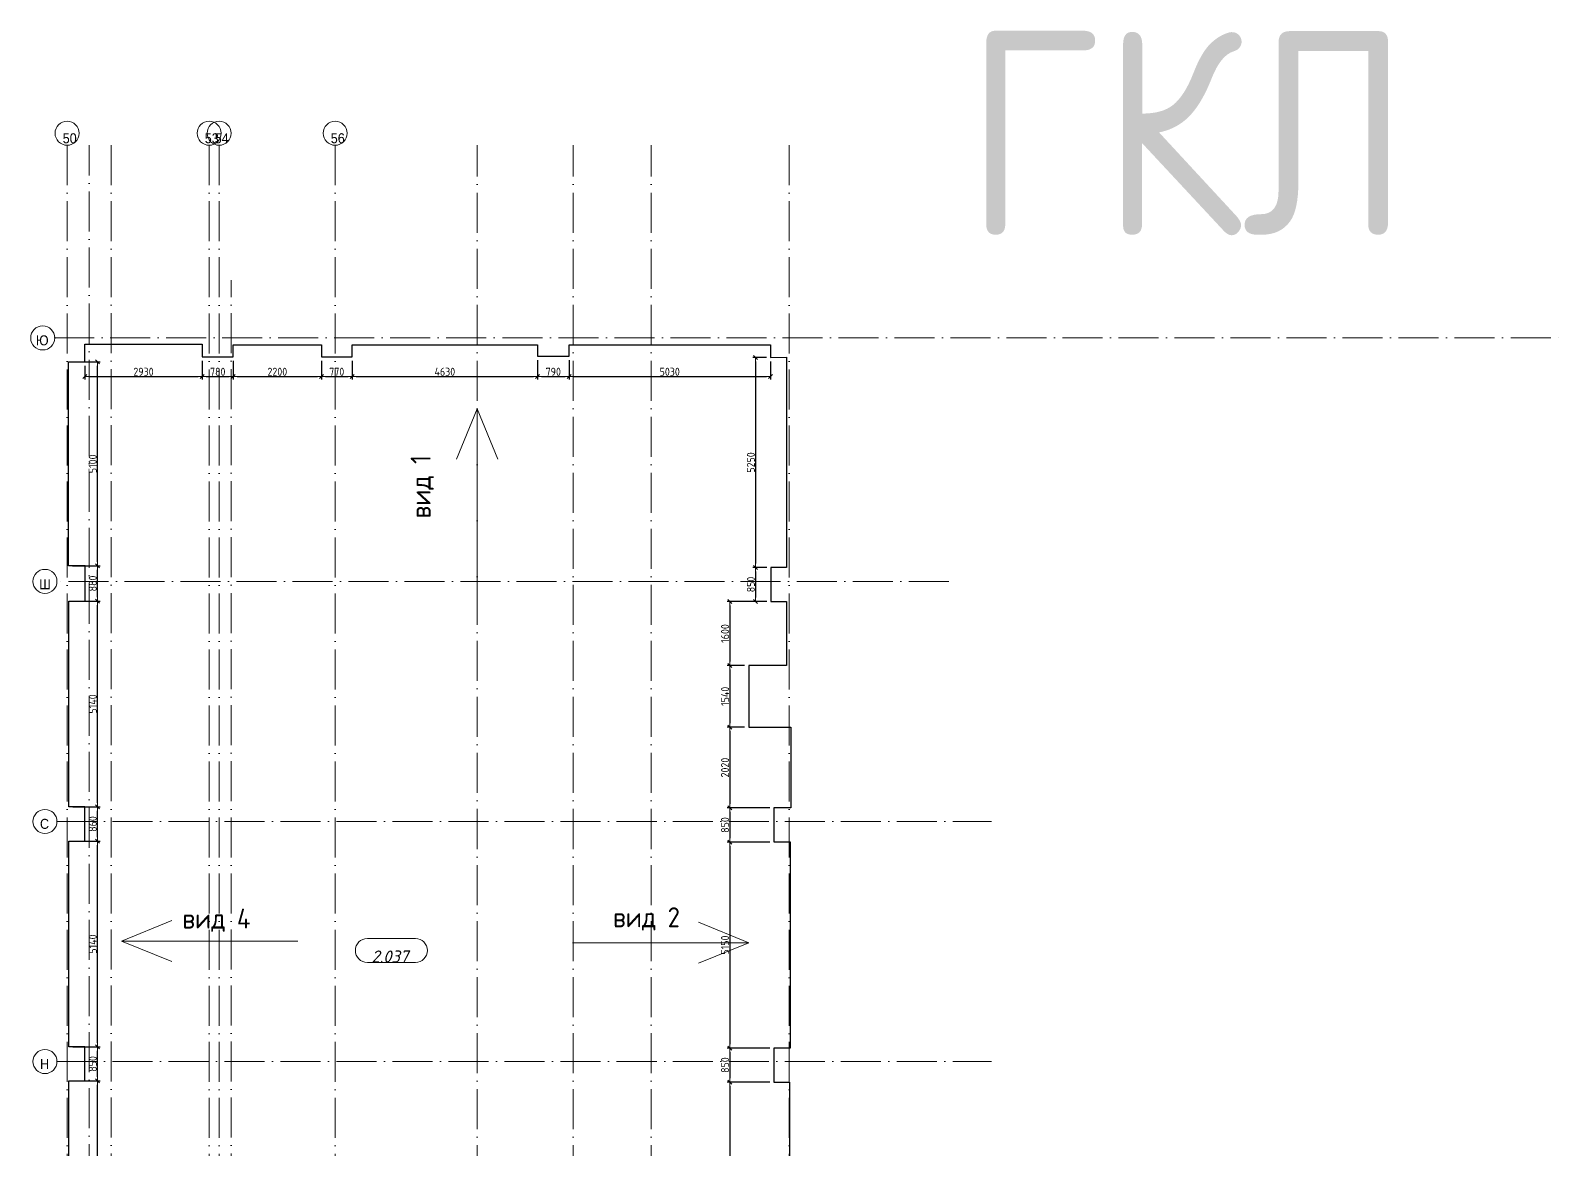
# Model space of a CAD drawing. Header units: millimetres. Extents: x 209 to 1046824, y -77613 to 504101.
# Drawn here: x 20436 to 58792, y 62082 to 90034 of the extents above; entities that cross this region are included whole.
import ezdxf

# ---------------------------------------------------------------- set-up
doc = ezdxf.new("R2010")
doc.units = ezdxf.units.MM
doc.linetypes.add('50_200_ШТРИХ_1Т_ш5_п1_п1_', pattern=[1400, 1000, -200, 0, -200])
for name, color, linetype, lineweight, true_color in [('A-AREA-IDEN-1', 7, 'Continuous', 9, 0xaaaaaa), ('Оси-1', 7, 'Continuous', 20, 0xaaaaaa), ('Оси-2', 7, 'Continuous', 9, 0xaaaaaa), ('Оси-3', 7, '50_200_ШТРИХ_1Т_ш5_п1_п1_', 9, 0xaaaaaa)]:
    doc.layers.add(name, color=color, linetype=linetype, lineweight=lineweight, true_color=true_color)
doc.layers.add('Основные линии', color=7, linetype='Continuous', lineweight=30)
doc.layers.add('Размеры', color=7, linetype='Continuous', lineweight=15)
doc.styles.add('Arial', font='arial.ttf', dxfattribs={"width": 0.9, "height": 500})
doc.styles.add('ISOCPEUR_I', font='isocpeui.ttf', dxfattribs={"height": 300})
doc.styles.add('СПДС', font='isocpeur.ttf', dxfattribs={"width": 0.9})
doc.dimstyles.new('Размера А3', dxfattribs={"dimtxt": 200, "dimasz": 100, "dimexe": 70, "dimexo": 100, "dimgap": 20, "dimtad": 1, "dimdec": 0, "dimrnd": 10, "dimzin": 0, "dimdsep": 46, "dimtxsty": 'СПДС', "dimblk": 'ARROWHEAD_6', "dimcen": 1, "dimclrd": 256, "dimclre": 256, "dimclrt": 256, "dimazin": 0, "dimtfac": 1, "dimtdec": 0, "dimtmove": 2, "dimatfit": 3, "dimfxl": 1, "dimtolj": 1, "dimtzin": 0, "dimarcsym": 0})

# ---------------------------------------------------------------- blocks, each defined once
blk = doc.blocks.new('Ось сетки - Круг_Ø6_00__ISO-2_5_0_9K_-17386508-АИ_План этажа Радиаторы_2')
at = {"layer": 'Оси-1'}
blk.add_circle((0, 0), 3, dxfattribs=at)
blk = doc.blocks.new('AAR_СКБ_Марка_помещения_1_5 ммп - Номер-27962133-АИ_План этажа Радиаторы_2')
at = {"layer": 'A-AREA-IDEN-1'}
for p, q in [((-2.99, 3), (3.01, 3)), ((-2.99, 0), (3.01, 0))]:
    blk.add_line(p, q, dxfattribs=at)
for centre, start, end in [((-2.99, 1.5), 90, 270), ((3.01, 1.5), 270, 90)]:
    blk.add_arc(centre, 1.5, start, end, dxfattribs=at)
blk = doc.blocks.new('ARROWHEAD_6')
at = {"color": 0, "linetype": 'Continuous'}
for p, q in [((0, 0), (-1, 0)), ((-0.5, -0.5), (0.5, 0.5))]:
    blk.add_line(p, q, dxfattribs=at)
blk = doc.blocks.new('*D555')
at = {"layer": 'Defpoints', "color": 0, "transparency": 16777216}
for p in [(21391, 63791), (22107, 63791), (21391, 58641)]:
    blk.add_point(p, dxfattribs=at)
at = {"layer": 'Размеры', "lineweight": -2, "transparency": 16777216}
for p, q in [((21491, 63791), (22177, 63791)), ((22107, 58741), (22107, 63691)), ((21491, 58641), (22177, 58641))]:
    blk.add_line(p, q, dxfattribs=at)
at = {"layer": 'Размеры', "lineweight": -2, "transparency": 16777216, "xscale": 100, "yscale": 100, "zscale": 100}
for p, rotation in [((22107, 63791), 90), ((22107, 58641), 270)]:
    blk.add_blockref('ARROWHEAD_6', p, dxfattribs=dict(at, rotation=rotation))
at = {"layer": 'Размеры', "transparency": 16777216, "insert": (21987, 61216), "char_height": 200, "attachment_point": 5, "rotation": 90, "style": 'СПДС'}
blk.add_mtext('\\A1;5150', dxfattribs=at)
blk = doc.blocks.new('*D556')
at = {"layer": 'Defpoints', "color": 0, "transparency": 16777216}
for p in [(21791, 64641), (22107, 64641), (21791, 63791)]:
    blk.add_point(p, dxfattribs=at)
at = {"layer": 'Размеры', "lineweight": -2, "transparency": 16777216}
for p, q in [((21891, 64641), (22177, 64641)), ((22107, 63891), (22107, 64541)), ((21891, 63791), (22177, 63791))]:
    blk.add_line(p, q, dxfattribs=at)
at = {"layer": 'Размеры', "lineweight": -2, "transparency": 16777216, "xscale": 100, "yscale": 100, "zscale": 100}
for p, rotation in [((22107, 64641), 90), ((22107, 63791), 270)]:
    blk.add_blockref('ARROWHEAD_6', p, dxfattribs=dict(at, rotation=rotation))
at = {"layer": 'Размеры', "transparency": 16777216, "insert": (21987, 64216), "char_height": 200, "attachment_point": 5, "rotation": 90, "style": 'СПДС'}
blk.add_mtext('\\A1;850', dxfattribs=at)
blk = doc.blocks.new('*D557')
at = {"layer": 'Defpoints', "color": 0, "transparency": 16777216}
for p in [(21391, 69781), (22107, 69781), (21391, 64641)]:
    blk.add_point(p, dxfattribs=at)
at = {"layer": 'Размеры', "lineweight": -2, "transparency": 16777216}
for p, q in [((21491, 69781), (22177, 69781)), ((22107, 64741), (22107, 69681)), ((21491, 64641), (22177, 64641))]:
    blk.add_line(p, q, dxfattribs=at)
at = {"layer": 'Размеры', "lineweight": -2, "transparency": 16777216, "xscale": 100, "yscale": 100, "zscale": 100}
for p, rotation in [((22107, 69781), 90), ((22107, 64641), 270)]:
    blk.add_blockref('ARROWHEAD_6', p, dxfattribs=dict(at, rotation=rotation))
at = {"layer": 'Размеры', "transparency": 16777216, "insert": (21987, 67211), "char_height": 200, "attachment_point": 5, "rotation": 90, "style": 'СПДС'}
blk.add_mtext('\\A1;5140', dxfattribs=at)
blk = doc.blocks.new('*D538')
at = {"layer": 'Defpoints', "color": 0, "transparency": 16777216}
for p in [(21791, 70641), (22107, 70641), (21791, 69781)]:
    blk.add_point(p, dxfattribs=at)
at = {"layer": 'Размеры', "lineweight": -2, "transparency": 16777216}
for p, q in [((21891, 70641), (22177, 70641)), ((22107, 69881), (22107, 70541)), ((21891, 69781), (22177, 69781))]:
    blk.add_line(p, q, dxfattribs=at)
at = {"layer": 'Размеры', "lineweight": -2, "transparency": 16777216, "xscale": 100, "yscale": 100, "zscale": 100}
for p, rotation in [((22107, 70641), 90), ((22107, 69781), 270)]:
    blk.add_blockref('ARROWHEAD_6', p, dxfattribs=dict(at, rotation=rotation))
at = {"layer": 'Размеры', "transparency": 16777216, "insert": (21987, 70211), "char_height": 200, "attachment_point": 5, "rotation": 90, "style": 'СПДС'}
blk.add_mtext('\\A1;860', dxfattribs=at)
blk = doc.blocks.new('*D539')
at = {"layer": 'Defpoints', "color": 0, "transparency": 16777216}
for p in [(21391, 75781), (22107, 75781), (21391, 70641)]:
    blk.add_point(p, dxfattribs=at)
at = {"layer": 'Размеры', "lineweight": -2, "transparency": 16777216}
for p, q in [((21491, 75781), (22177, 75781)), ((22107, 70741), (22107, 75681)), ((21491, 70641), (22177, 70641))]:
    blk.add_line(p, q, dxfattribs=at)
at = {"layer": 'Размеры', "lineweight": -2, "transparency": 16777216, "xscale": 100, "yscale": 100, "zscale": 100}
for p, rotation in [((22107, 75781), 90), ((22107, 70641), 270)]:
    blk.add_blockref('ARROWHEAD_6', p, dxfattribs=dict(at, rotation=rotation))
at = {"layer": 'Размеры', "transparency": 16777216, "insert": (21987, 73211), "char_height": 200, "attachment_point": 5, "rotation": 90, "style": 'СПДС'}
blk.add_mtext('\\A1;5140', dxfattribs=at)
blk = doc.blocks.new('*D540')
at = {"layer": 'Defpoints', "color": 0, "transparency": 16777216}
for p in [(21801, 76661), (22107, 76661), (21801, 75781)]:
    blk.add_point(p, dxfattribs=at)
at = {"layer": 'Размеры', "lineweight": -2, "transparency": 16777216}
for p, q in [((21901, 76661), (22177, 76661)), ((22107, 75881), (22107, 76561)), ((21901, 75781), (22177, 75781))]:
    blk.add_line(p, q, dxfattribs=at)
at = {"layer": 'Размеры', "lineweight": -2, "transparency": 16777216, "xscale": 100, "yscale": 100, "zscale": 100}
for p, rotation in [((22107, 76661), 90), ((22107, 75781), 270)]:
    blk.add_blockref('ARROWHEAD_6', p, dxfattribs=dict(at, rotation=rotation))
at = {"layer": 'Размеры', "transparency": 16777216, "insert": (21987, 76221), "char_height": 200, "attachment_point": 5, "rotation": 90, "style": 'СПДС'}
blk.add_mtext('\\A1;880', dxfattribs=at)
blk = doc.blocks.new('*D541')
at = {"layer": 'Defpoints', "color": 0, "transparency": 16777216}
for p in [(21381, 81761), (22107, 81761), (21381, 76661)]:
    blk.add_point(p, dxfattribs=at)
at = {"layer": 'Размеры', "lineweight": -2, "transparency": 16777216}
for p, q in [((21481, 81761), (22177, 81761)), ((22107, 76761), (22107, 81661)), ((21481, 76661), (22177, 76661))]:
    blk.add_line(p, q, dxfattribs=at)
at = {"layer": 'Размеры', "lineweight": -2, "transparency": 16777216, "xscale": 100, "yscale": 100, "zscale": 100}
for p, rotation in [((22107, 81761), 90), ((22107, 76661), 270)]:
    blk.add_blockref('ARROWHEAD_6', p, dxfattribs=dict(at, rotation=rotation))
at = {"layer": 'Размеры', "transparency": 16777216, "insert": (21987, 79211), "char_height": 200, "attachment_point": 5, "rotation": 90, "style": 'СПДС'}
blk.add_mtext('\\A1;5100', dxfattribs=at)
blk = doc.blocks.new('*D542')
at = {"layer": 'Defpoints', "color": 0, "transparency": 16777216}
for p in [(21791, 81761), (24721, 81881), (24721, 81392)]:
    blk.add_point(p, dxfattribs=at)
at = {"layer": 'Размеры', "lineweight": -2, "transparency": 16777216}
for p, q in [((24721, 81781), (24721, 81322)), ((21791, 81661), (21791, 81322)), ((21891, 81392), (24621, 81392))]:
    blk.add_line(p, q, dxfattribs=at)
at = {"layer": 'Размеры', "lineweight": -2, "transparency": 16777216, "xscale": 100, "yscale": 100, "zscale": 100, "rotation": 180}
blk.add_blockref('ARROWHEAD_6', (21791, 81392), dxfattribs=at)
at = {"layer": 'Размеры', "lineweight": -2, "transparency": 16777216, "xscale": 100, "yscale": 100, "zscale": 100}
blk.add_blockref('ARROWHEAD_6', (24721, 81392), dxfattribs=at)
at = {"layer": 'Размеры', "transparency": 16777216, "insert": (23256, 81512), "char_height": 200, "attachment_point": 5, "style": 'СПДС'}
blk.add_mtext('\\A1;2930', dxfattribs=at)
blk = doc.blocks.new('*D528')
at = {"layer": 'Defpoints', "color": 0, "transparency": 16777216}
for p in [(24721, 81881), (25501, 81881), (25501, 81392)]:
    blk.add_point(p, dxfattribs=at)
at = {"layer": 'Размеры', "lineweight": -2, "transparency": 16777216}
for p, q in [((24721, 81781), (24721, 81322)), ((25501, 81781), (25501, 81322)), ((24821, 81392), (25401, 81392))]:
    blk.add_line(p, q, dxfattribs=at)
at = {"layer": 'Размеры', "lineweight": -2, "transparency": 16777216, "xscale": 100, "yscale": 100, "zscale": 100, "rotation": 180}
blk.add_blockref('ARROWHEAD_6', (24721, 81392), dxfattribs=at)
at = {"layer": 'Размеры', "lineweight": -2, "transparency": 16777216, "xscale": 100, "yscale": 100, "zscale": 100}
blk.add_blockref('ARROWHEAD_6', (25501, 81392), dxfattribs=at)
at = {"layer": 'Размеры', "transparency": 16777216, "insert": (25111, 81512), "char_height": 200, "attachment_point": 5, "style": 'СПДС'}
blk.add_mtext('\\A1;780', dxfattribs=at)
blk = doc.blocks.new('*D529')
at = {"layer": 'Defpoints', "color": 0, "transparency": 16777216}
for p in [(25501, 81881), (27701, 81881), (27701, 81392)]:
    blk.add_point(p, dxfattribs=at)
at = {"layer": 'Размеры', "lineweight": -2, "transparency": 16777216}
for p, q in [((25501, 81781), (25501, 81322)), ((27701, 81781), (27701, 81322)), ((25601, 81392), (27601, 81392))]:
    blk.add_line(p, q, dxfattribs=at)
at = {"layer": 'Размеры', "lineweight": -2, "transparency": 16777216, "xscale": 100, "yscale": 100, "zscale": 100, "rotation": 180}
blk.add_blockref('ARROWHEAD_6', (25501, 81392), dxfattribs=at)
at = {"layer": 'Размеры', "lineweight": -2, "transparency": 16777216, "xscale": 100, "yscale": 100, "zscale": 100}
blk.add_blockref('ARROWHEAD_6', (27701, 81392), dxfattribs=at)
at = {"layer": 'Размеры', "transparency": 16777216, "insert": (26601, 81512), "char_height": 200, "attachment_point": 5, "style": 'СПДС'}
blk.add_mtext('\\A1;2200', dxfattribs=at)
blk = doc.blocks.new('*D530')
at = {"layer": 'Defpoints', "color": 0, "transparency": 16777216}
for p in [(28471, 81881), (27701, 81392), (28471, 81392)]:
    blk.add_point(p, dxfattribs=at)
at = {"layer": 'Размеры', "lineweight": -2, "transparency": 16777216}
for p, q in [((28471, 81781), (28471, 81322)), ((27701, 81492), (27701, 81462)), ((27801, 81392), (28371, 81392))]:
    blk.add_line(p, q, dxfattribs=at)
at = {"layer": 'Размеры', "lineweight": -2, "transparency": 16777216, "xscale": 100, "yscale": 100, "zscale": 100, "rotation": 180}
blk.add_blockref('ARROWHEAD_6', (27701, 81392), dxfattribs=at)
at = {"layer": 'Размеры', "lineweight": -2, "transparency": 16777216, "xscale": 100, "yscale": 100, "zscale": 100}
blk.add_blockref('ARROWHEAD_6', (28471, 81392), dxfattribs=at)
at = {"layer": 'Размеры', "transparency": 16777216, "insert": (28086, 81512), "char_height": 200, "attachment_point": 5, "style": 'СПДС'}
blk.add_mtext('\\A1;770', dxfattribs=at)
blk = doc.blocks.new('*D531')
at = {"layer": 'Defpoints', "color": 0, "transparency": 16777216}
for p in [(28471, 81881), (33105, 81905), (33105, 81392)]:
    blk.add_point(p, dxfattribs=at)
at = {"layer": 'Размеры', "lineweight": -2, "transparency": 16777216}
for p, q in [((28471, 81781), (28471, 81322)), ((33105, 81805), (33105, 81322)), ((28571, 81392), (33005, 81392))]:
    blk.add_line(p, q, dxfattribs=at)
at = {"layer": 'Размеры', "lineweight": -2, "transparency": 16777216, "xscale": 100, "yscale": 100, "zscale": 100, "rotation": 180}
blk.add_blockref('ARROWHEAD_6', (28471, 81392), dxfattribs=at)
at = {"layer": 'Размеры', "lineweight": -2, "transparency": 16777216, "xscale": 100, "yscale": 100, "zscale": 100}
blk.add_blockref('ARROWHEAD_6', (33105, 81392), dxfattribs=at)
at = {"layer": 'Размеры', "transparency": 16777216, "insert": (30788, 81512), "char_height": 200, "attachment_point": 5, "style": 'СПДС'}
blk.add_mtext('\\A1;4630', dxfattribs=at)
blk = doc.blocks.new('*D532')
at = {"layer": 'Defpoints', "color": 0, "transparency": 16777216}
for p in [(33105, 81905), (33891, 81905), (33891, 81392)]:
    blk.add_point(p, dxfattribs=at)
at = {"layer": 'Размеры', "lineweight": -2, "transparency": 16777216}
for p, q in [((33105, 81805), (33105, 81322)), ((33891, 81805), (33891, 81322)), ((33205, 81392), (33791, 81392))]:
    blk.add_line(p, q, dxfattribs=at)
at = {"layer": 'Размеры', "lineweight": -2, "transparency": 16777216, "xscale": 100, "yscale": 100, "zscale": 100, "rotation": 180}
blk.add_blockref('ARROWHEAD_6', (33105, 81392), dxfattribs=at)
at = {"layer": 'Размеры', "lineweight": -2, "transparency": 16777216, "xscale": 100, "yscale": 100, "zscale": 100}
blk.add_blockref('ARROWHEAD_6', (33891, 81392), dxfattribs=at)
at = {"layer": 'Размеры', "transparency": 16777216, "insert": (33498, 81512), "char_height": 200, "attachment_point": 5, "style": 'СПДС'}
blk.add_mtext('\\A1;790', dxfattribs=at)
blk = doc.blocks.new('*D548')
at = {"layer": 'Defpoints', "color": 0, "transparency": 16777216}
for p in [(33891, 81905), (38925, 81871), (38925, 81392)]:
    blk.add_point(p, dxfattribs=at)
at = {"layer": 'Размеры', "lineweight": -2, "transparency": 16777216}
for p, q in [((33891, 81805), (33891, 81322)), ((38925, 81771), (38925, 81322)), ((33991, 81392), (38825, 81392))]:
    blk.add_line(p, q, dxfattribs=at)
at = {"layer": 'Размеры', "lineweight": -2, "transparency": 16777216, "xscale": 100, "yscale": 100, "zscale": 100, "rotation": 180}
blk.add_blockref('ARROWHEAD_6', (33891, 81392), dxfattribs=at)
at = {"layer": 'Размеры', "lineweight": -2, "transparency": 16777216, "xscale": 100, "yscale": 100, "zscale": 100}
blk.add_blockref('ARROWHEAD_6', (38925, 81392), dxfattribs=at)
at = {"layer": 'Размеры', "transparency": 16777216, "insert": (36408, 81512), "char_height": 200, "attachment_point": 5, "style": 'СПДС'}
blk.add_mtext('\\A1;5030', dxfattribs=at)
blk = doc.blocks.new('*D549')
at = {"layer": 'Defpoints', "color": 0, "transparency": 16777216}
for p in [(38925, 81871), (38556, 76621), (38931, 76621)]:
    blk.add_point(p, dxfattribs=at)
at = {"layer": 'Размеры', "lineweight": -2, "transparency": 16777216}
for p, q in [((38825, 81871), (38486, 81871)), ((38556, 81771), (38556, 76721)), ((38831, 76621), (38486, 76621))]:
    blk.add_line(p, q, dxfattribs=at)
at = {"layer": 'Размеры', "lineweight": -2, "transparency": 16777216, "xscale": 100, "yscale": 100, "zscale": 100}
for p, rotation in [((38556, 81871), 90), ((38556, 76621), 270)]:
    blk.add_blockref('ARROWHEAD_6', p, dxfattribs=dict(at, rotation=rotation))
at = {"layer": 'Размеры', "transparency": 16777216, "insert": (38436, 79246), "char_height": 200, "attachment_point": 5, "rotation": 90, "style": 'СПДС'}
blk.add_mtext('\\A1;5250', dxfattribs=at)
blk = doc.blocks.new('*D550')
at = {"layer": 'Defpoints', "color": 0, "transparency": 16777216}
for p in [(38931, 76621), (38556, 75771), (38931, 75771)]:
    blk.add_point(p, dxfattribs=at)
at = {"layer": 'Размеры', "lineweight": -2, "transparency": 16777216}
for p, q in [((38831, 76621), (38486, 76621)), ((38556, 76521), (38556, 75871)), ((38831, 75771), (38486, 75771))]:
    blk.add_line(p, q, dxfattribs=at)
at = {"layer": 'Размеры', "lineweight": -2, "transparency": 16777216, "xscale": 100, "yscale": 100, "zscale": 100}
for p, rotation in [((38556, 76621), 90), ((38556, 75771), 270)]:
    blk.add_blockref('ARROWHEAD_6', p, dxfattribs=dict(at, rotation=rotation))
at = {"layer": 'Размеры', "transparency": 16777216, "insert": (38436, 76196), "char_height": 200, "attachment_point": 5, "rotation": 90, "style": 'СПДС'}
blk.add_mtext('\\A1;850', dxfattribs=at)
blk = doc.blocks.new('*D551')
at = {"layer": 'Defpoints', "color": 0, "transparency": 16777216}
for p in [(38931, 75771), (37911, 74171), (38381, 74171)]:
    blk.add_point(p, dxfattribs=at)
at = {"layer": 'Размеры', "lineweight": -2, "transparency": 16777216}
for p, q in [((38831, 75771), (37841, 75771)), ((37911, 75671), (37911, 74271)), ((38281, 74171), (37841, 74171))]:
    blk.add_line(p, q, dxfattribs=at)
at = {"layer": 'Размеры', "lineweight": -2, "transparency": 16777216, "xscale": 100, "yscale": 100, "zscale": 100}
for p, rotation in [((37911, 75771), 90), ((37911, 74171), 270)]:
    blk.add_blockref('ARROWHEAD_6', p, dxfattribs=dict(at, rotation=rotation))
at = {"layer": 'Размеры', "transparency": 16777216, "insert": (37791, 74971), "char_height": 200, "attachment_point": 5, "rotation": 90, "style": 'СПДС'}
blk.add_mtext('\\A1;1600', dxfattribs=at)
blk = doc.blocks.new('*D552')
at = {"layer": 'Defpoints', "color": 0, "transparency": 16777216}
for p in [(38381, 74171), (37911, 72631), (38381, 72631)]:
    blk.add_point(p, dxfattribs=at)
at = {"layer": 'Размеры', "lineweight": -2, "transparency": 16777216}
for p, q in [((38281, 74171), (37841, 74171)), ((37911, 74071), (37911, 72731)), ((38281, 72631), (37841, 72631))]:
    blk.add_line(p, q, dxfattribs=at)
at = {"layer": 'Размеры', "lineweight": -2, "transparency": 16777216, "xscale": 100, "yscale": 100, "zscale": 100}
for p, rotation in [((37911, 74171), 90), ((37911, 72631), 270)]:
    blk.add_blockref('ARROWHEAD_6', p, dxfattribs=dict(at, rotation=rotation))
at = {"layer": 'Размеры', "transparency": 16777216, "insert": (37791, 73401), "char_height": 200, "attachment_point": 5, "rotation": 90, "style": 'СПДС'}
blk.add_mtext('\\A1;1540', dxfattribs=at)
blk = doc.blocks.new('*D533')
at = {"layer": 'Defpoints', "color": 0, "transparency": 16777216}
for p in [(38381, 72631), (37911, 70611), (39011, 70611)]:
    blk.add_point(p, dxfattribs=at)
at = {"layer": 'Размеры', "lineweight": -2, "transparency": 16777216}
for p, q in [((38281, 72631), (37841, 72631)), ((37911, 72531), (37911, 70711)), ((38911, 70611), (37841, 70611))]:
    blk.add_line(p, q, dxfattribs=at)
at = {"layer": 'Размеры', "lineweight": -2, "transparency": 16777216, "xscale": 100, "yscale": 100, "zscale": 100}
for p, rotation in [((37911, 72631), 90), ((37911, 70611), 270)]:
    blk.add_blockref('ARROWHEAD_6', p, dxfattribs=dict(at, rotation=rotation))
at = {"layer": 'Размеры', "transparency": 16777216, "insert": (37791, 71621), "char_height": 200, "attachment_point": 5, "rotation": 90, "style": 'СПДС'}
blk.add_mtext('\\A1;2020', dxfattribs=at)
blk = doc.blocks.new('*D534')
at = {"layer": 'Defpoints', "color": 0, "transparency": 16777216}
for p in [(39011, 70611), (37911, 69761), (39011, 69761)]:
    blk.add_point(p, dxfattribs=at)
at = {"layer": 'Размеры', "lineweight": -2, "transparency": 16777216}
for p, q in [((38911, 70611), (37841, 70611)), ((37911, 70511), (37911, 69861)), ((38911, 69761), (37841, 69761))]:
    blk.add_line(p, q, dxfattribs=at)
at = {"layer": 'Размеры', "lineweight": -2, "transparency": 16777216, "xscale": 100, "yscale": 100, "zscale": 100}
for p, rotation in [((37911, 70611), 90), ((37911, 69761), 270)]:
    blk.add_blockref('ARROWHEAD_6', p, dxfattribs=dict(at, rotation=rotation))
at = {"layer": 'Размеры', "transparency": 16777216, "insert": (37791, 70186), "char_height": 200, "attachment_point": 5, "rotation": 90, "style": 'СПДС'}
blk.add_mtext('\\A1;850', dxfattribs=at)
blk = doc.blocks.new('*D535')
at = {"layer": 'Defpoints', "color": 0, "transparency": 16777216}
for p in [(39011, 69761), (37911, 64611), (39011, 64611)]:
    blk.add_point(p, dxfattribs=at)
at = {"layer": 'Размеры', "lineweight": -2, "transparency": 16777216}
for p, q in [((38911, 69761), (37841, 69761)), ((37911, 69661), (37911, 64711)), ((38911, 64611), (37841, 64611))]:
    blk.add_line(p, q, dxfattribs=at)
at = {"layer": 'Размеры', "lineweight": -2, "transparency": 16777216, "xscale": 100, "yscale": 100, "zscale": 100}
for p, rotation in [((37911, 69761), 90), ((37911, 64611), 270)]:
    blk.add_blockref('ARROWHEAD_6', p, dxfattribs=dict(at, rotation=rotation))
at = {"layer": 'Размеры', "transparency": 16777216, "insert": (37791, 67186), "char_height": 200, "attachment_point": 5, "rotation": 90, "style": 'СПДС'}
blk.add_mtext('\\A1;5150', dxfattribs=at)
blk = doc.blocks.new('*D536')
at = {"layer": 'Defpoints', "color": 0, "transparency": 16777216}
for p in [(39011, 64611), (37911, 63761), (39011, 63761)]:
    blk.add_point(p, dxfattribs=at)
at = {"layer": 'Размеры', "lineweight": -2, "transparency": 16777216}
for p, q in [((38911, 64611), (37841, 64611)), ((37911, 64511), (37911, 63861)), ((38911, 63761), (37841, 63761))]:
    blk.add_line(p, q, dxfattribs=at)
at = {"layer": 'Размеры', "lineweight": -2, "transparency": 16777216, "xscale": 100, "yscale": 100, "zscale": 100}
for p, rotation in [((37911, 64611), 90), ((37911, 63761), 270)]:
    blk.add_blockref('ARROWHEAD_6', p, dxfattribs=dict(at, rotation=rotation))
at = {"layer": 'Размеры', "transparency": 16777216, "insert": (37791, 64186), "char_height": 200, "attachment_point": 5, "rotation": 90, "style": 'СПДС'}
blk.add_mtext('\\A1;850', dxfattribs=at)
blk = doc.blocks.new('*D537')
at = {"layer": 'Defpoints', "color": 0, "transparency": 16777216}
for p in [(39011, 63761), (37911, 58641), (39021, 58641)]:
    blk.add_point(p, dxfattribs=at)
at = {"layer": 'Размеры', "lineweight": -2, "transparency": 16777216}
for p, q in [((38911, 63761), (37841, 63761)), ((37911, 63661), (37911, 58741)), ((38921, 58641), (37841, 58641))]:
    blk.add_line(p, q, dxfattribs=at)
at = {"layer": 'Размеры', "lineweight": -2, "transparency": 16777216, "xscale": 100, "yscale": 100, "zscale": 100}
for p, rotation in [((37911, 63761), 90), ((37911, 58641), 270)]:
    blk.add_blockref('ARROWHEAD_6', p, dxfattribs=dict(at, rotation=rotation))
at = {"layer": 'Размеры', "transparency": 16777216, "insert": (37791, 61201), "char_height": 200, "attachment_point": 5, "rotation": 90, "style": 'СПДС'}
blk.add_mtext('\\A1;5120', dxfattribs=at)

msp = doc.modelspace()

# ---------------------------------------------------------------- linework, layer by layer
at = {"layer": 'Оси-3'}
for p, q in [((21346.1, 87171.7), (21346.1, 51175.9)), ((21896.1, 50011.3), (21896.1, 87171.7)), ((22446.1, 51175.9), (22446.1, 87171.7)), ((24896.1, 87171.7), (24896.1, 50856.4)), ((25146.1, 87171.7), (25146.1, 50856.4)), ((28046.1, 87171.7), (28046.1, 48404.3)), ((31596.1, 48584.3), (31596.1, 87171.7)), ((33996.1, 48584.3), (33996.1, 87171.7)), ((35946.1, 48584.3), (35946.1, 87171.7)), ((39396.1, 87171.7), (39396.1, 48584.3)), ((25446.1, 51175.9), (25446.1, 83804.1)), ((21023.6, 82356.4), (58791.7, 82356.4)), ((43381, 76274.3), (21080.8, 76274.3)), ((21080.8, 70274.3), (44449.8, 70274.3)), ((21080.8, 64274.3), (44449.8, 64274.3))]:
    msp.add_line(p, q, dxfattribs=at)
at = {"layer": 'Основные линии', "color": 18, "true_color": 0x000000}
for p, q in [((21791.1, 81761.4), (21791.1, 82201.4)), ((21791.1, 82201.4), (24721.1, 82201.4)), ((24721.1, 82201.4), (24721.1, 81881.4)), ((25501.1, 81881.4), (25501.1, 82181.4)), ((25501.1, 82181.4), (27701.1, 82181.4)), ((27701.1, 82181.4), (27701.1, 81881.4)), ((28471.1, 81881.4), (28471.1, 82181.4)), ((28471.1, 82181.4), (33105.1, 82181.4)), ((33891.1, 82181.4), (38925.1, 82181.4)), ((38925.1, 82181.4), (38925.1, 81871.4)), ((21381.1, 76661.4), (21381.1, 81761.4)), ((21381.1, 81761.4), (21791.1, 81761.4)), ((24721.1, 81881.4), (25501.1, 81881.4)), ((27701.1, 81881.4), (28471.1, 81881.4)), ((33105.1, 81905.4), (33891.1, 81905.4)), ((38925.1, 81871.4), (39325.1, 81873.6)), ((39325.1, 81873.6), (39325.1, 76621.4)), ((21801.1, 76661.4), (21381.1, 76661.4)), ((21801.1, 75781.4), (21801.1, 76661.4)), ((39325.1, 76621.4), (38931.1, 76621.4)), ((38931.1, 76621.4), (38931.1, 75771.4)), ((21391.1, 70641.4), (21391.1, 75781.4)), ((21391.1, 75781.4), (21801.1, 75781.4)), ((38931.1, 75771.4), (39325.1, 75771.4)), ((39325.1, 75771.4), (39325.1, 74171.4)), ((39325.1, 74171.4), (38381.1, 74171.4)), ((38381.1, 74171.4), (38381.1, 72631.4)), ((38381.1, 72631.4), (39431.1, 72631.4)), ((39431.1, 72631.4), (39431.1, 70611.4)), ((21791.1, 70641.4), (21391.1, 70641.4)), ((21791.1, 69781.4), (21791.1, 70641.4)), ((39431.1, 70611.4), (39011.1, 70611.4)), ((39011.1, 70611.4), (39011.1, 69761.4)), ((21391.1, 64641.4), (21391.1, 69781.4)), ((21391.1, 69781.4), (21791.1, 69781.4)), ((39011.1, 69761.4), (39421.1, 69761.4)), ((21791.1, 64641.4), (21391.1, 64641.4)), ((21791.1, 63791.4), (21791.1, 64641.4)), ((21391.1, 63641.4), (21391.1, 63791.4)), ((21391.1, 63791.4), (21791.1, 63791.4)), ((21391.1, 58641.4), (21391.1, 63641.4))]:
    msp.add_line(p, q, dxfattribs=at)
for points in [[(33105.1, 82181.4), (33105.1, 81905.4)], [(33891.1, 81905.4), (33891.1, 82181.4)], [(39421.1, 69761.4), (39421.1, 64611.4), (39011.1, 64611.4), (39011.1, 63761.4), (39401.1, 63761.4), (39401.1, 58641.4)]]:
    msp.add_lwpolyline(points, dxfattribs=at)
at = {"layer": 'Размеры'}
for points in [[(31596.1, 80586.8), (31082.5, 79328.2)], [(31596.1, 76176.7), (31596.1, 80586.8)], [(31596.1, 80586.8), (32109.8, 79328.2)], [(22707, 67286.9), (23965.6, 67800.5)], [(38385.1, 67245.5), (37126.5, 67759.1)], [(27117.1, 67286.9), (22707, 67286.9)], [(22707, 67286.9), (23965.6, 66773.3)], [(33975, 67245.5), (38385.1, 67245.5)], [(38385.1, 67245.5), (37126.5, 66731.9)]]:
    msp.add_lwpolyline(points, dxfattribs=at)

# ---------------------------------------------------------------- block references
at = {"layer": 'A-AREA-IDEN-1', "xscale": 199.9999999999999, "yscale": 199.9999999999999, "zscale": 199.9999999999999}
msp.add_blockref('AAR_СКБ_Марка_помещения_1_5 ммп - Номер-27962133-АИ_План этажа Радиаторы_2', (29448.7, 66751), dxfattribs=at)
at = {"layer": 'Оси-1', "xscale": 100, "yscale": 100, "zscale": 100}
for p, rotation in [((21346.1, 87471.7), 180), ((24896.1, 87471.7), 180), ((25146.1, 87471.7), 180), ((28046.1, 87471.7), 180), ((20736.5, 82356.4), 269.9999999999995), ((20793.7, 76274.3), 89.99999999999982), ((20793.7, 70274.3), 269.9999999999995), ((20793.7, 64274.3), 269.9999999999995)]:
    msp.add_blockref('Ось сетки - Круг_Ø6_00__ISO-2_5_0_9K_-17386508-АИ_План этажа Радиаторы_2', p, dxfattribs=dict(at, rotation=rotation))

# ---------------------------------------------------------------- texts
at = {"layer": 'A-AREA-IDEN-1', "insert": (29414, 66751), "char_height": 300, "width": 952, "attachment_point": 8, "line_spacing_factor": 1.139951, "style": 'ISOCPEUR_I'}
msp.add_mtext('\\pxqc,t8.46667,16.93333,25.4,33.86667,42.33333,50.8,59.26667,67.73333,76.2,84.66667,93.13333,101.6,110.06667,118.53333,127,135.46667,143.93333,152.4,160.86667,169.33333,177.8,186.26667,194.73333,203.2,211.66667,220.13333,228.6,237.06667,245.53333,254,262.46667,270.93333;{2.037}', dxfattribs=at)
at = {"layer": 'Оси-2', "char_height": 250, "attachment_point": 5, "line_spacing_factor": 0.936439, "style": 'Arial'}
for s, insert, width in [('\\pxqc,t4.572,9.144,13.716,18.288,22.86,27.432,32.004,36.576,41.148,45.72,50.292,54.864,59.436,64.008,68.58,73.152,77.724,82.296,86.868,91.44,96.012,100.584,105.156,109.728,114.3,118.872,123.444,128.016,132.588,137.16,141.732,146.304;{50}', (21411.3, 87344.5), 702), ('\\pxqc,t4.572,9.144,13.716,18.288,22.86,27.432,32.004,36.576,41.148,45.72,50.292,54.864,59.436,64.008,68.58,73.152,77.724,82.296,86.868,91.44,96.012,100.584,105.156,109.728,114.3,118.872,123.444,128.016,132.588,137.16,141.732,146.304;{53}', (24961.3, 87344.5), 702), ('\\pxqc,t4.572,9.144,13.716,18.288,22.86,27.432,32.004,36.576,41.148,45.72,50.292,54.864,59.436,64.008,68.58,73.152,77.724,82.296,86.868,91.44,96.012,100.584,105.156,109.728,114.3,118.872,123.444,128.016,132.588,137.16,141.732,146.304;{54}', (25211.3, 87344.5), 702), ('\\pxqc,t4.572,9.144,13.716,18.288,22.86,27.432,32.004,36.576,41.148,45.72,50.292,54.864,59.436,64.008,68.58,73.152,77.724,82.296,86.868,91.44,96.012,100.584,105.156,109.728,114.3,118.872,123.444,128.016,132.588,137.16,141.732,146.304;{56}', (28111.3, 87344.5), 702), ('\\pxqc,t4.572,9.144,13.716,18.288,22.86,27.432,32.004,36.576,41.148,45.72,50.292,54.864,59.436,64.008,68.58,73.152,77.724,82.296,86.868,91.44,96.012,100.584,105.156,109.728,114.3,118.872,123.444,128.016,132.588,137.16,141.732,146.304;{Ю}', (20725, 82294.7), 655.2), ('\\pxqc,t4.572,9.144,13.716,18.288,22.86,27.432,32.004,36.576,41.148,45.72,50.292,54.864,59.436,64.008,68.58,73.152,77.724,82.296,86.868,91.44,96.012,100.584,105.156,109.728,114.3,118.872,123.444,128.016,132.588,137.16,141.732,146.304;{Ш}', (20792.5, 76200.9), 595.8), ('\\pxqc,t4.572,9.144,13.716,18.288,22.86,27.432,32.004,36.576,41.148,45.72,50.292,54.864,59.436,64.008,68.58,73.152,77.724,82.296,86.868,91.44,96.012,100.584,105.156,109.728,114.3,118.872,123.444,128.016,132.588,137.16,141.732,146.304;{С}', (20782.2, 70212.5), 464.4), ('\\pxqc,t4.572,9.144,13.716,18.288,22.86,27.432,32.004,36.576,41.148,45.72,50.292,54.864,59.436,64.008,68.58,73.152,77.724,82.296,86.868,91.44,96.012,100.584,105.156,109.728,114.3,118.872,123.444,128.016,132.588,137.16,141.732,146.304;{Н}', (20782.2, 64212.5), 464.4)]:
    msp.add_mtext(s, dxfattribs=dict(at, insert=insert, width=width))
at = {"layer": 'Основные линии', "attachment_point": 1, "style": 'СПДС'}
for s, width, gutter_width, insert, char_height in [('ГКЛ', 35969.672, 25472.6, (43781.2, 90030.9), 5094.53), ('вид 4', 2769.041, 1678.4, (24228.1, 68098.1), 500), ('вид 2', 3371.815, 1678.4, (34992.6, 68130.6), 500)]:
    msp.add_mtext_dynamic_manual_height_columns(s, width=width, gutter_width=gutter_width, heights=[0], dxfattribs=dict(at, insert=insert, char_height=char_height))
at = {"layer": 'Основные линии', "insert": (29931.7, 77844.8), "char_height": 500, "attachment_point": 1, "rotation": 90, "style": 'СПДС'}
msp.add_mtext_dynamic_manual_height_columns('вид 1', width=3371.815, gutter_width=1678.4, heights=[0], dxfattribs=at)

# ---------------------------------------------------------------- dimensions: what is measured, and where the dimension line sits
at = {"layer": 'Размеры'}
for base, p1, p2, picture, middle in [((22107.4, 81761.4), (21381.1, 76661.4), (21381.1, 81761.4), '*D541', (21987.4, 79211.4)), ((38556.2, 76621.4), (38925.1, 81871.4), (38931.1, 76621.4), '*D549', (38436.2, 79246.4)), ((22107.4, 76661.4), (21801.1, 75781.4), (21801.1, 76661.4), '*D540', (21987.4, 76221.4)), ((38556.2, 75771.4), (38931.1, 76621.4), (38931.1, 75771.4), '*D550', (38436.2, 76196.4)), ((22107.4, 75781.4), (21391.1, 70641.4), (21391.1, 75781.4), '*D539', (21987.4, 73211.4)), ((37910.5, 74171.4), (38931.1, 75771.4), (38381.1, 74171.4), '*D551', (37790.5, 74971.4)), ((37910.5, 72631.4), (38381.1, 74171.4), (38381.1, 72631.4), '*D552', (37790.5, 73401.4)), ((37910.5, 70611.4), (38381.1, 72631.4), (39011.1, 70611.4), '*D533', (37790.5, 71621.4)), ((22107.4, 70641.4), (21791.1, 69781.4), (21791.1, 70641.4), '*D538', (21987.4, 70211.4)), ((37910.5, 69761.4), (39011.1, 70611.4), (39011.1, 69761.4), '*D534', (37790.5, 70186.4)), ((22107.4, 69781.4), (21391.1, 64641.4), (21391.1, 69781.4), '*D557', (21987.4, 67211.4)), ((37910.5, 64611.4), (39011.1, 69761.4), (39011.1, 64611.4), '*D535', (37790.5, 67186.4)), ((22107.4, 64641.4), (21791.1, 63791.4), (21791.1, 64641.4), '*D556', (21987.4, 64216.4)), ((37910.5, 63761.4), (39011.1, 64611.4), (39011.1, 63761.4), '*D536', (37790.5, 64186.4)), ((22107.4, 63791.4), (21391.1, 58641.4), (21391.1, 63791.4), '*D555', (21987.4, 61216.4)), ((37910.5, 58641.4), (39011.1, 63761.4), (39021.1, 58641.4), '*D537', (37790.5, 61201.4))]:
    dim = msp.add_linear_dim(base=base, p1=p1, p2=p2, angle=90, dimstyle='Размера А3', dxfattribs=at)
    dim.commit()
    dim.dimension.update_dxf_attribs({"geometry": picture, "text_midpoint": middle})
for base, p1, p2, picture, middle in [((24721.1, 81391.7), (21791.1, 81761.4), (24721.1, 81881.4), '*D542', (23256.1, 81511.7)), ((25501.1, 81391.7), (24721.1, 81881.4), (25501.1, 81881.4), '*D528', (25111.1, 81511.7)), ((27701.1, 81391.7), (25501.1, 81881.4), (27701.1, 81881.4), '*D529', (26601.1, 81511.7)), ((28471.1, 81391.7), (27701.1, 81391.7), (28471.1, 81881.4), '*D530', (28086.1, 81511.7)), ((33105.1, 81391.7), (28471.1, 81881.4), (33105.1, 81905.4), '*D531', (30788.1, 81511.7)), ((33891.1, 81391.7), (33105.1, 81905.4), (33891.1, 81905.4), '*D532', (33498.1, 81511.7)), ((38925.1, 81391.7), (33891.1, 81905.4), (38925.1, 81871.4), '*D548', (36408.1, 81511.7))]:
    dim = msp.add_linear_dim(base=base, p1=p1, p2=p2, dimstyle='Размера А3', dxfattribs=at)
    dim.commit()
    dim.dimension.update_dxf_attribs({"geometry": picture, "text_midpoint": middle})

doc.saveas('drawing.dxf')
